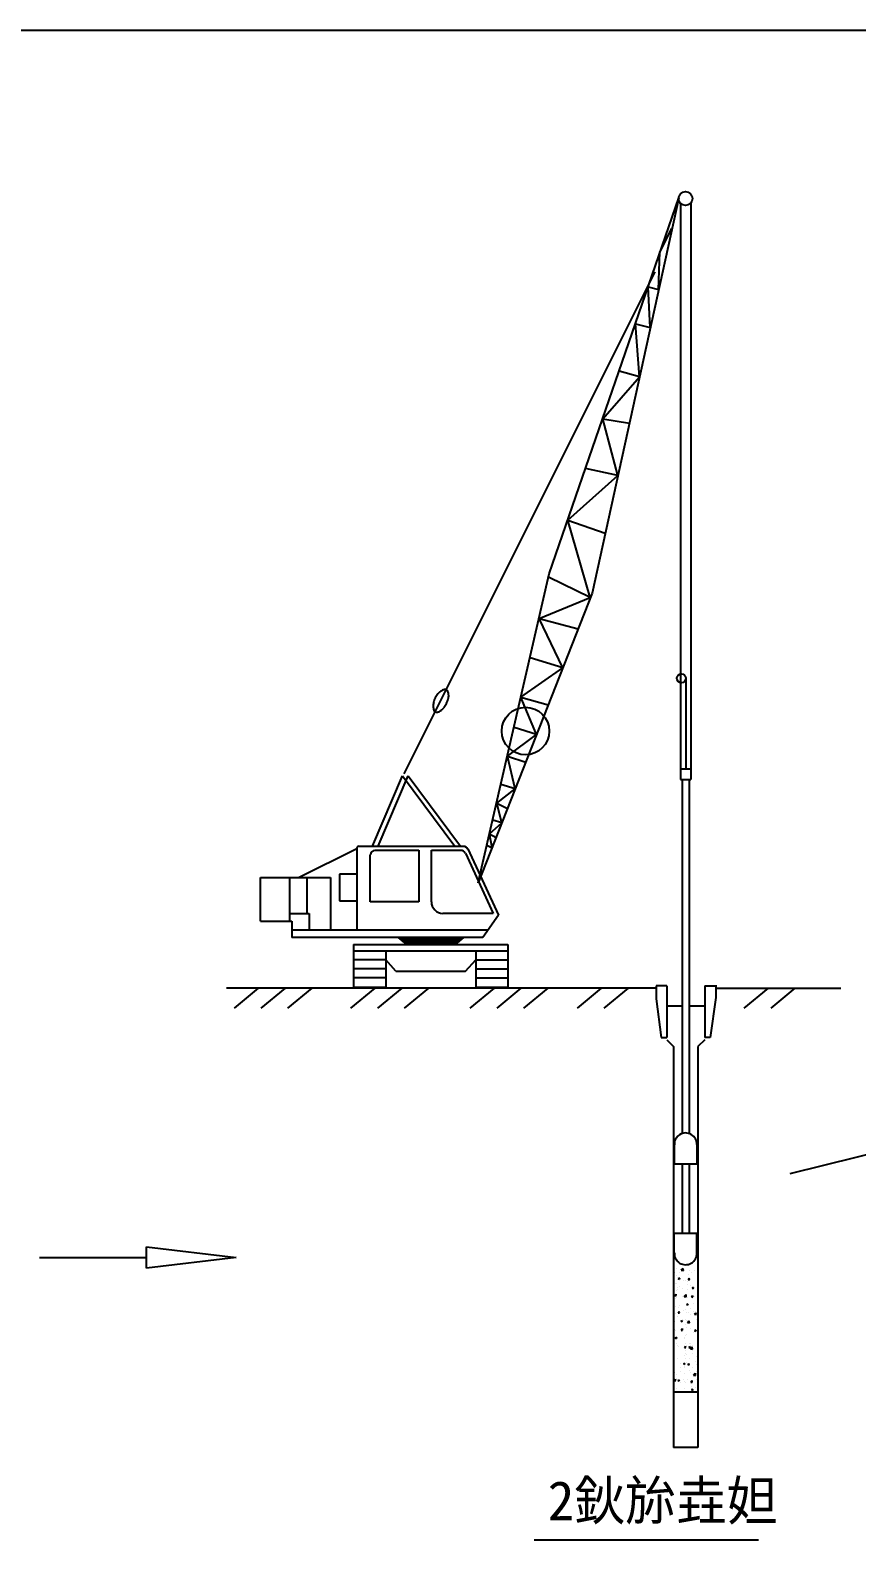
# Model space of a CAD drawing. Header units: metres. Extents: x 0 to 285, y 0 to 202.
# Drawn here: x 129.4 to 177, y 114.8 to 201.6 of the extents above; entities that cross this region are included whole.
import ezdxf

# ---------------------------------------------------------------- set-up
doc = ezdxf.new("R2010")
doc.units = ezdxf.units.M
doc.layers.add(' ', color=7, linetype='Continuous')

msp = doc.modelspace()

# ---------------------------------------------------------------- linework, layer by layer
at = {"layer": ' '}
msp.add_line((158.45, 114.75), (171.37, 114.75), dxfattribs=at)
for p, q in [((285.12, 201.6), (0, 201.6)), ((166.89, 201.62), (167.49, 201.62)), ((159.33, 170.33), (166.78, 191.97)), ((166.78, 191.97), (161.79, 169.23)), ((166.89, 191.64), (166.89, 158.5)), ((167.49, 191.68), (167.49, 158.5)), ((165.7, 188.84), (166.39, 190.21)), ((165.62, 186.69), (165.7, 188.84)), ((150.98, 158.82), (165.43, 187.71)), ((165.02, 186.86), (165.62, 186.69)), ((165.14, 184.51), (165.02, 186.86)), ((164.29, 184.73), (165.14, 184.51)), ((164.52, 181.67), (164.29, 184.73)), ((162.41, 179.26), (164.52, 181.67)), ((164.52, 181.67), (163.35, 182)), ((162.41, 179.26), (163.94, 179.01)), ((163.28, 175.99), (162.41, 179.26)), ((163.28, 175.99), (161.42, 176.39)), ((160.4, 173.43), (163.28, 175.99)), ((160.4, 173.43), (162.55, 172.67)), ((161.69, 168.97), (160.4, 173.43)), ((155.24, 152.55), (159.33, 170.33)), ((161.69, 168.97), (159.29, 170.15)), ((161.79, 169.23), (155.24, 152.55)), ((158.75, 167.77), (161.69, 168.97)), ((158.75, 167.77), (160.99, 167.17)), ((160.1, 164.93), (158.75, 167.77)), ((160.1, 164.93), (158.23, 165.51)), ((157.7, 163.23), (160.1, 164.93)), ((167.19, 164.33), (167.19, 159.12)), ((157.7, 163.23), (159.27, 162.79)), ((158.6, 161.09), (157.7, 163.23)), ((156.92, 159.85), (158.6, 161.09)), ((158.6, 161.09), (157.3, 161.49)), ((156.92, 159.85), (157.97, 159.5)), ((157.37, 157.96), (156.92, 159.85)), ((166.89, 159.12), (167.49, 159.12)), ((149.15, 154.66), (150.88, 158.72)), ((149.48, 154.66), (151.2, 158.72)), ((150.88, 158.72), (153.89, 154.66)), ((151.2, 158.72), (154.22, 154.66)), ((157.37, 157.96), (156.54, 158.21)), ((166.89, 158.5), (167.49, 158.5)), ((166.99, 158.5), (166.99, 138.13)), ((167.38, 158.5), (167.38, 138.13)), ((156.3, 157.14), (157.37, 157.96)), ((156.3, 157.14), (156.92, 156.83)), ((156.6, 156), (156.3, 157.14)), ((155.89, 155.37), (156.6, 156)), ((156.6, 156), (156.07, 156.16)), ((148.37, 154.66), (154.4, 154.66)), ((155.74, 154.73), (156.04, 154.57)), ((155.89, 155.37), (156.27, 155.16)), ((156.04, 154.57), (155.89, 155.37)), ((144.88, 152.86), (148.24, 154.53)), ((148.24, 154.53), (148.24, 149.84)), ((149.02, 151.47), (149.02, 154.16)), ((149.29, 154.43), (151.82, 154.43)), ((151.82, 154.43), (151.82, 151.47)), ((152.54, 151.46), (152.54, 154.43)), ((152.54, 154.43), (154.25, 154.43)), ((154.5, 154.27), (156.09, 150.8)), ((154.64, 154.51), (156.4, 150.7)), ((147.24, 153.06), (147.24, 151.52)), ((148.24, 153.06), (147.24, 153.06)), ((142.7, 152.86), (144.88, 152.86)), ((142.7, 150.35), (142.7, 152.86)), ((144.39, 150.35), (144.39, 152.86)), ((144.88, 152.86), (146.73, 152.86)), ((145.37, 152.86), (145.37, 150.78)), ((146.73, 152.86), (146.73, 149.84)), ((147.24, 151.52), (148.24, 151.52)), ((151.82, 151.47), (149.02, 151.47)), ((142.7, 150.35), (144.5, 150.35)), ((144.39, 150.8), (145.5, 150.8)), ((144.5, 150.35), (144.5, 149.4)), ((145.5, 150.8), (145.5, 149.84)), ((156.09, 150.8), (153.2, 150.8)), ((156.4, 150.7), (155.51, 149.4)), ((155.8, 149.84), (144.5, 149.84)), ((155.51, 149.4), (144.5, 149.4)), ((148.06, 149), (148.06, 146.55)), ((148.06, 149), (156.95, 149)), ((148.06, 148.65), (156.95, 148.65)), ((149.91, 148.65), (149.91, 146.55)), ((150.62, 149.4), (151.11, 149.01)), ((150.68, 149.35), (154.32, 149.35)), ((150.79, 149.26), (154.21, 149.26)), ((150.91, 149.17), (154.1, 149.17)), ((151.02, 149.08), (153.98, 149.08)), ((154.39, 149.4), (153.9, 149.01)), ((155.09, 148.65), (155.09, 146.55)), ((156.95, 149), (156.95, 146.55)), ((149.91, 148.13), (148.06, 148.13)), ((150.5, 147.47), (149.91, 148.13)), ((154.5, 147.47), (155.09, 148.13)), ((155.09, 148.13), (156.95, 148.13)), ((149.91, 147.6), (148.06, 147.6)), ((149.91, 147.08), (148.06, 147.08)), ((150.5, 147.47), (154.5, 147.47)), ((155.09, 147.6), (156.95, 147.6)), ((155.09, 147.08), (156.95, 147.08)), ((165.49, 146.49), (140.74, 146.49)), ((142.57, 146.49), (141.18, 145.35)), ((144.11, 146.49), (142.72, 145.35)), ((145.66, 146.49), (144.26, 145.35)), ((149.29, 146.49), (147.89, 145.35)), ((148.06, 146.55), (149.91, 146.55)), ((150.83, 146.49), (149.44, 145.35)), ((152.37, 146.49), (150.98, 145.35)), ((156.15, 146.49), (154.76, 145.35)), ((155.09, 146.55), (156.95, 146.55)), ((157.7, 146.49), (156.3, 145.35)), ((159.24, 146.49), (157.85, 145.35)), ((162.32, 146.49), (160.93, 145.35)), ((163.87, 146.49), (162.47, 145.35)), ((165.49, 146.63), (165.49, 145.88)), ((166.09, 146.62), (165.49, 146.62)), ((166.09, 146.62), (166.09, 143.65)), ((168.28, 146.62), (168.28, 143.65)), ((168.28, 146.62), (168.92, 146.62)), ((168.92, 145.95), (168.59, 143.65)), ((168.92, 146.67), (168.92, 145.95)), ((168.92, 146.49), (176.12, 146.49)), ((171.93, 146.49), (170.54, 145.35)), ((173.47, 146.49), (172.08, 145.35)), ((165.49, 145.88), (165.77, 143.65)), ((166.09, 145.48), (166.99, 145.48)), ((167.38, 145.48), (168.28, 145.48)), ((165.77, 143.65), (166.09, 143.65)), ((166.09, 143.53), (166.49, 143.14)), ((168.28, 143.53), (167.89, 143.14)), ((168.59, 143.65), (168.28, 143.65)), ((166.49, 143.14), (166.49, 123.25)), ((167.89, 143.14), (167.89, 123.25)), ((166.53, 137.47), (166.53, 136.36)), ((167.83, 137.49), (167.83, 136.36)), ((173.2, 135.82), (179.17, 137.31)), ((167.83, 136.36), (166.53, 136.36)), ((166.99, 136.36), (166.99, 132.38)), ((167.38, 136.36), (167.38, 132.38)), ((166.53, 131.27), (166.53, 132.38)), ((167.83, 132.38), (166.53, 132.38)), ((167.83, 131.25), (167.83, 132.38)), ((136.13, 131.61), (141.3, 131)), ((136.13, 130.39), (136.13, 131.61)), ((129.97, 131), (136.13, 131)), ((141.3, 131), (136.13, 130.39)), ((166.67, 130.39), (166.67, 130.39)), ((166.93, 130.26), (167.03, 130.37)), ((167.05, 130.24), (167.03, 130.37)), ((166.55, 130.11), (166.55, 130.11)), ((166.57, 129.48), (166.57, 129.48)), ((166.64, 129.51), (166.64, 129.51)), ((166.66, 129.95), (166.66, 129.95)), ((166.76, 129.78), (166.85, 129.82)), ((166.76, 129.78), (166.82, 129.74)), ((166.82, 129.74), (166.85, 129.82)), ((166.83, 130.15), (166.83, 130.15)), ((166.93, 130.26), (167.05, 130.24)), ((167.04, 129.7), (167.04, 129.7)), ((167.15, 129.7), (167.15, 129.7)), ((167.28, 129.45), (167.28, 129.45)), ((167.31, 129.59), (167.31, 129.59)), ((167.33, 130.03), (167.33, 130.03)), ((167.33, 129.72), (167.39, 129.8)), ((167.33, 129.72), (167.41, 129.71)), ((167.37, 129.74), (167.37, 129.74)), ((167.39, 130.22), (167.39, 130.22)), ((167.41, 129.71), (167.39, 129.8)), ((167.54, 130.12), (167.54, 130.12)), ((167.72, 130.26), (167.72, 130.26)), ((167.87, 130.21), (167.89, 130.21)), ((167.87, 130.21), (167.89, 130.2)), ((167.87, 129.81), (167.87, 129.81)), ((166.49, 128.84), (166.53, 128.86)), ((166.49, 128.79), (166.5, 128.78)), ((166.5, 128.78), (166.53, 128.86)), ((166.56, 128.81), (166.63, 128.89)), ((166.56, 128.81), (166.64, 128.8)), ((166.61, 128.63), (166.61, 128.63)), ((166.63, 129.07), (166.63, 129.07)), ((166.64, 128.8), (166.63, 128.89)), ((166.68, 128.7), (166.68, 128.7)), ((166.69, 129.18), (166.69, 129.18)), ((166.7, 129.27), (166.7, 129.27)), ((166.85, 129.3), (166.85, 129.3)), ((167.02, 129.22), (167.02, 129.22)), ((167.02, 128.77), (167.02, 128.77)), ((167.1, 128.75), (167.21, 128.86)), ((167.1, 128.75), (167.22, 128.74)), ((167.18, 128.76), (167.18, 128.76)), ((167.2, 128.81), (167.2, 128.81)), ((167.22, 128.74), (167.21, 128.86)), ((167.28, 128.71), (167.28, 128.71)), ((167.29, 129.15), (167.29, 129.15)), ((167.47, 129.41), (167.47, 129.41)), ((167.51, 128.73), (167.58, 128.8)), ((167.51, 128.73), (167.59, 128.72)), ((167.53, 129.29), (167.53, 129.29)), ((167.55, 129.25), (167.64, 129.28)), ((167.55, 129.25), (167.61, 129.2)), ((167.56, 129.27), (167.56, 129.27)), ((167.59, 128.72), (167.58, 128.8)), ((167.61, 129.2), (167.64, 129.28)), ((167.72, 128.74), (167.72, 128.74)), ((166.58, 127.75), (166.58, 127.75)), ((166.59, 128.19), (166.59, 128.19)), ((166.75, 127.81), (166.81, 127.89)), ((166.75, 127.81), (166.83, 127.81)), ((166.76, 128.1), (166.76, 128.1)), ((166.83, 127.81), (166.81, 127.89)), ((166.83, 128.24), (166.83, 128.24)), ((167.04, 127.92), (167.04, 127.92)), ((167.15, 128.02), (167.15, 128.02)), ((167.23, 128.29), (167.32, 128.33)), ((167.23, 128.29), (167.29, 128.25)), ((167.25, 127.83), (167.25, 127.83)), ((167.26, 128.27), (167.26, 128.27)), ((167.29, 128.25), (167.32, 128.33)), ((167.32, 127.83), (167.32, 127.83)), ((167.46, 128.07), (167.46, 128.07)), ((167.46, 127.73), (167.46, 127.73)), ((167.65, 127.87), (167.65, 127.87)), ((167.66, 128.35), (167.66, 128.35)), ((167.7, 127.73), (167.76, 127.81)), ((167.7, 127.73), (167.78, 127.72)), ((167.74, 127.89), (167.74, 127.89)), ((167.78, 127.72), (167.76, 127.81)), ((166.49, 127.42), (166.49, 127.42)), ((166.55, 126.87), (166.55, 126.87)), ((166.56, 127.31), (166.56, 127.31)), ((166.69, 127.6), (166.69, 127.6)), ((166.9, 127.33), (167, 127.37)), ((166.9, 127.33), (166.97, 127.29)), ((166.93, 126.82), (167, 126.9)), ((166.97, 127.29), (167, 127.37)), ((166.97, 127.31), (166.97, 127.31)), ((167.01, 126.81), (167, 126.9)), ((167.2, 127.4), (167.2, 127.4)), ((167.2, 127.14), (167.2, 127.14)), ((167.21, 126.95), (167.21, 126.95)), ((167.23, 127.39), (167.23, 127.39)), ((167.28, 127.25), (167.38, 127.35)), ((167.28, 127.25), (167.4, 127.23)), ((167.3, 127.35), (167.3, 127.35)), ((167.4, 127.23), (167.38, 127.35)), ((167.45, 126.9), (167.45, 126.9)), ((167.8, 127.42), (167.8, 127.42)), ((166.51, 125.99), (166.51, 125.99)), ((166.52, 126.57), (166.52, 126.57)), ((166.53, 126.43), (166.53, 126.43)), ((166.58, 126.37), (166.67, 126.41)), ((166.58, 126.37), (166.65, 126.33)), ((166.6, 126.31), (166.6, 126.31)), ((166.62, 126.79), (166.62, 126.79)), ((166.65, 126.33), (166.67, 126.41)), ((166.68, 126.05), (166.68, 126.05)), ((166.93, 126.82), (167.01, 126.81)), ((166.94, 126.72), (166.94, 126.72)), ((166.95, 126.83), (166.95, 126.83)), ((167.1, 126.37), (167.1, 126.37)), ((167.14, 126.35), (167.14, 126.35)), ((167.18, 126.07), (167.18, 126.07)), ((167.2, 126.51), (167.2, 126.51)), ((167.22, 126.54), (167.22, 126.54)), ((167.39, 126.02), (167.39, 126.02)), ((167.46, 126.06), (167.46, 126.06)), ((167.65, 126.69), (167.65, 126.69)), ((167.69, 126.8), (167.79, 126.83)), ((167.69, 126.8), (167.76, 126.75)), ((167.76, 126.75), (167.79, 126.83)), ((167.87, 126.17), (167.87, 126.17)), ((167.88, 126.74), (167.89, 126.74)), ((167.88, 126.74), (167.89, 126.74)), ((167.89, 126.61), (167.89, 126.61)), ((166.5, 125.55), (166.5, 125.55)), ((166.69, 125.92), (166.69, 125.92)), ((166.7, 125.19), (166.7, 125.19)), ((166.76, 125.85), (166.76, 125.85)), ((167.12, 125.82), (167.18, 125.9)), ((167.12, 125.82), (167.19, 125.82)), ((167.13, 125.34), (167.13, 125.34)), ((167.15, 125.19), (167.15, 125.19)), ((167.17, 125.63), (167.17, 125.63)), ((167.19, 125.82), (167.18, 125.9)), ((167.19, 125.46), (167.19, 125.46)), ((167.24, 125.44), (167.24, 125.44)), ((167.37, 125.84), (167.46, 125.87)), ((167.37, 125.84), (167.44, 125.79)), ((167.41, 125.16), (167.41, 125.16)), ((167.44, 125.79), (167.46, 125.87)), ((167.46, 125.74), (167.56, 125.85)), ((167.46, 125.74), (167.57, 125.72)), ((167.57, 125.72), (167.56, 125.85)), ((167.58, 125.48), (167.58, 125.48)), ((167.59, 125.96), (167.59, 125.96)), ((167.83, 125.31), (167.83, 125.31)), ((167.84, 125.29), (167.84, 125.29)), ((167.85, 125.73), (167.85, 125.73)), ((166.55, 124.4), (166.55, 124.4)), ((166.68, 124.25), (166.68, 124.25)), ((166.87, 124.67), (166.87, 124.67)), ((166.88, 124.44), (166.88, 124.44)), ((166.9, 124.92), (166.9, 124.92)), ((167.05, 124.88), (167.14, 124.91)), ((167.05, 124.88), (167.12, 124.83)), ((167.12, 124.83), (167.14, 124.91)), ((167.12, 124.31), (167.12, 124.31)), ((167.13, 124.75), (167.13, 124.75)), ((167.14, 124.67), (167.14, 124.67)), ((167.23, 124.96), (167.23, 124.96)), ((167.3, 124.83), (167.36, 124.9)), ((167.3, 124.83), (167.38, 124.82)), ((167.38, 124.82), (167.36, 124.9)), ((167.38, 124.51), (167.38, 124.51)), ((167.46, 124.38), (167.46, 124.38)), ((167.57, 124.64), (167.57, 124.64)), ((167.63, 124.23), (167.73, 124.34)), ((167.63, 124.23), (167.75, 124.21)), ((167.73, 125.03), (167.73, 125.03)), ((167.75, 124.21), (167.73, 124.34)), ((167.81, 124.41), (167.81, 124.41)), ((167.82, 124.85), (167.82, 124.85)), ((167.84, 124.35), (167.89, 124.36)), ((167.84, 124.35), (167.89, 124.31)), ((166.53, 123.92), (166.6, 123.99)), ((166.53, 123.92), (166.61, 123.91)), ((166.53, 123.92), (166.53, 123.92)), ((166.61, 123.91), (166.6, 123.99)), ((166.61, 123.99), (166.61, 123.99)), ((166.68, 123.46), (166.68, 123.46)), ((166.73, 123.92), (166.82, 123.95)), ((166.73, 123.92), (166.79, 123.87)), ((166.79, 123.87), (166.82, 123.95)), ((166.89, 123.81), (166.89, 123.81)), ((167.03, 123.98), (167.03, 123.98)), ((167.09, 123.43), (167.09, 123.43)), ((167.1, 123.87), (167.1, 123.87)), ((167.19, 123.79), (167.19, 123.79)), ((167.31, 123.96), (167.31, 123.96)), ((167.48, 123.83), (167.55, 123.91)), ((167.48, 123.83), (167.56, 123.83)), ((167.52, 123.57), (167.52, 123.57)), ((167.52, 123.39), (167.61, 123.42)), ((167.52, 123.39), (167.58, 123.34)), ((167.56, 123.83), (167.55, 123.91)), ((167.58, 123.34), (167.61, 123.42)), ((167.59, 123.78), (167.59, 123.78)), ((167.77, 123.53), (167.77, 123.53)), ((167.79, 123.97), (167.79, 123.97)), ((167.85, 123.62), (167.85, 123.62)), ((167.87, 124.09), (167.87, 124.09)), ((166.49, 123.25), (166.49, 120.06)), ((167.89, 123.25), (166.49, 123.25)), ((167.05, 123.29), (167.05, 123.29)), ((167.76, 123.26), (167.76, 123.26)), ((167.89, 123.25), (167.89, 120.06)), ((167.89, 120.06), (166.49, 120.06))]:
    msp.add_line(p, q)
for centre, radius in [((167.17, 191.93), 0.4), ((166.94, 164.33), 0.26), ((157.96, 161.29), 1.37)]:
    msp.add_circle(centre, radius)
for centre, radius, start, end in [((153.97, 162.59), 1.35, 141.33, 153.42), ((153.58, 162.9), 0.85, 126.08, 141.33), ((153.38, 163.18), 0.5, 102.11, 126.08), ((153.31, 163.48), 0.2, 63.42, 102.11), ((153.31, 163.48), 0.2, 24.73, 63.42), ((153.03, 163.36), 0.5, 0.77, 24.73), ((152.69, 163.35), 0.85, -14.49, 0.77), ((153.49, 162.72), 0.85, 165.51, 180.77), ((153.14, 162.71), 0.5, 180.77, 204.73), ((153.97, 162.59), 1.35, 153.42, 165.51), ((152.86, 162.58), 0.2, 204.73, 243.42), ((152.8, 162.88), 0.5, 282.11, 306.08), ((152.59, 163.16), 0.85, 306.08, 321.33), ((152.2, 163.48), 1.35, 321.33, 333.42), ((152.2, 163.48), 1.35, 333.42, 345.51), ((152.86, 162.58), 0.2, 243.42, 282.11), ((148.37, 154.53), 0.13, 90, 180), ((154.39, 154.39), 0.26, 29.67, 90), ((154.4, 154.39), 0.26, 24.7, 90), ((149.29, 154.16), 0.26, 90, 180), ((154.25, 154.16), 0.26, 24.7, 90), ((154.25, 154.16), 0.26, 29.67, 90), ((153.2, 151.46), 0.66, 180, 270), ((167.18, 137.51), 0.65, -1.78, 183.61), ((167.18, 131.23), 0.65, -183.61, 1.78)]:
    msp.add_arc(centre, radius, start, end)

# ---------------------------------------------------------------- texts
msp.add_text('2鈥旀垚妲', height=2.25).set_placement((159.24, 115.88))

doc.saveas('drawing.dxf')
